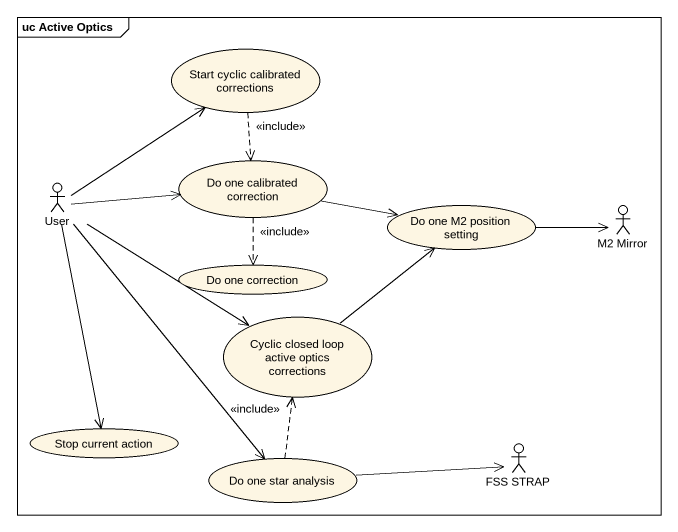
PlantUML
@startuml
mainframe uc Active Optics
usecase "Start cyclic calibrated corrections" as Start_cyclic_calibrated
actor User
usecase "Do one calibrated correction" as Do_one_calibrated_correction
usecase "Do one M2 position setting" as Do_one_M2_position_setting
actor "M2 Mirror" as M2_Mirror
usecase "Do one correction" as Do_one_correction
usecase "Cyclic closed loop active optics corrections" as Cyclic_closed_loop_active
usecase "Stop current action" as Stop_current_action
usecase "Do one star analysis" as Do_one_star_analysis
actor "FSS STRAP" as FSS_STRAP
Start_cyclic_calibrated ..> Do_one_calibrated_correction : <<include>>
User -up-> Start_cyclic_calibrated
User -right-> Do_one_calibrated_correction
User --> Cyclic_closed_loop_active
User --> Stop_current_action
User --> Do_one_star_analysis
Do_one_calibrated_correction -right-> Do_one_M2_position_setting
Do_one_calibrated_correction ..> Do_one_correction : <<include>>
Do_one_M2_position_setting -right-> M2_Mirror
Cyclic_closed_loop_active -up-> Do_one_M2_position_setting
Do_one_star_analysis .up.> Cyclic_closed_loop_active : <<include>>
Do_one_star_analysis -right-> FSS_STRAP
@enduml
